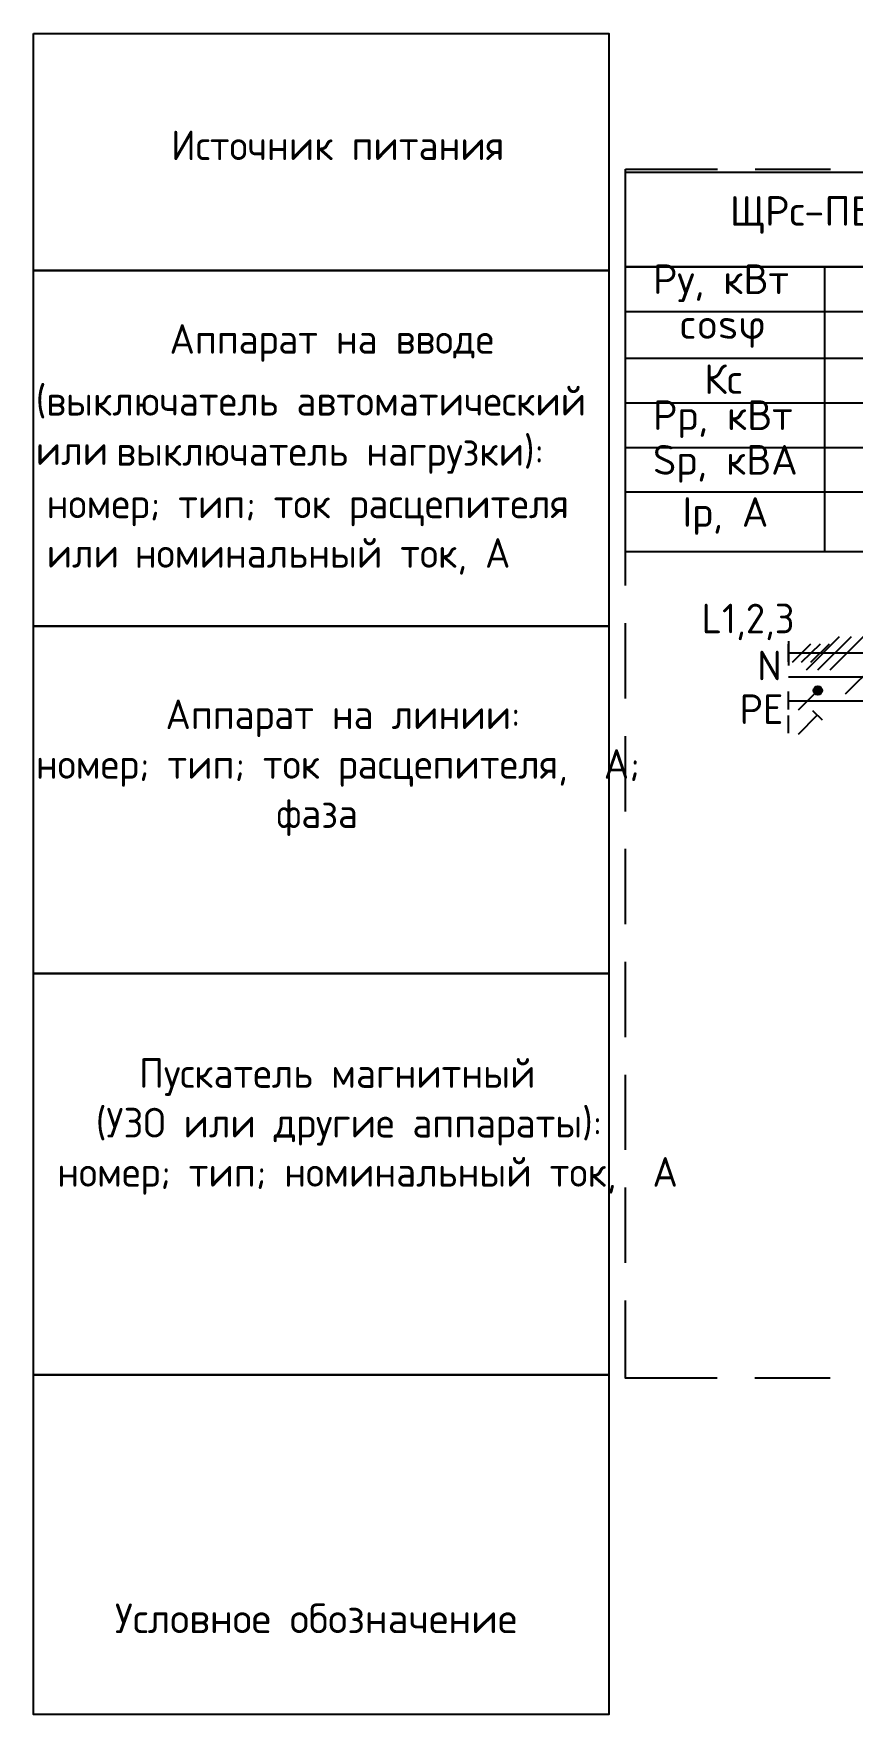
# Model space of a CAD drawing. Header units: millimetres. Extents: x -32 to 417638015, y -35 to 175284279.
# Drawn here: x 416802044 to 416808956, y 175224273 to 175238454 of the extents above; entities that cross this region are included whole.
import ezdxf

# ---------------------------------------------------------------- set-up
doc = ezdxf.new("R2010")
doc.units = ezdxf.units.MM
for name, color, linetype in [('PDF _0', 7, 'Continuous'), ('PDF _4_Однолинейная схема', 7, 'Continuous'), ('PDF _A-ANNO-NOTE', 7, 'Continuous'), ('PDF _пояснения', 7, 'Continuous'), ('PDF _Текст', 7, 'Continuous')]:
    doc.layers.add(name, color=color, linetype=linetype)
doc.styles.add('PDF GOST Common', font='GOST_Common.ttf')
doc.styles.add('PDF ISOCPEUR', font='isocpeur.ttf')

msp = doc.modelspace()

# ---------------------------------------------------------------- linework, layer by layer
at = {"layer": 'PDF _0', "lineweight": 25}
for points in [[(416802044, 175238454), (416806900, 175238454), (416806900, 175224273), (416802044, 175224273)], [(416806904, 175227138), (416802044, 175227138)]]:
    msp.add_lwpolyline(points, close=True, dxfattribs=at)
for points in [[(416807039, 175237311), (416807818, 175237311)], [(416807039, 175236655), (416807039, 175237311)], [(416808136, 175237311), (416808771, 175237311)], [(416807039, 175235703), (416807039, 175236338)], [(416807039, 175234750), (416807039, 175235385)], [(416807039, 175233797), (416807039, 175234432)], [(416807039, 175232845), (416807039, 175233480)], [(416808415, 175233154), (416808415, 175233302)], [(416808449, 175233150), (416808606, 175233306)], [(416808525, 175233150), (416808686, 175233306)], [(416808606, 175233150), (416808762, 175233306)], [(416808415, 175232752), (416808415, 175232904)], [(416808500, 175232748), (416808661, 175232908)], [(416808619, 175232743), (416808699, 175232663)], [(416808415, 175232553), (416808415, 175232701)], [(416808500, 175232544), (416808657, 175232705)], [(416807039, 175231892), (416807039, 175232527)], [(416807039, 175230940), (416807039, 175231575)], [(416807039, 175229987), (416807039, 175230622)], [(416807039, 175229035), (416807039, 175229670)], [(416807039, 175228082), (416807039, 175228717)], [(416807814, 175227109), (416807039, 175227109), (416807039, 175227765)], [(416808767, 175227109), (416808132, 175227109)]]:
    msp.add_lwpolyline(points, dxfattribs=at)
at = {"layer": 'PDF _0', "color": 5, "lineweight": 0}
msp.add_lwpolyline([(416808695, 175232917), (416808623, 175232917), (416808695, 175232917)], dxfattribs=at)
at = {"layer": 'PDF _0', "lineweight": 25}
msp.add_circle((416808663, 175232911), 36, dxfattribs=at)
at = {"layer": 'PDF _0', "color": 5, "transparency": 33554559}
for points in [[(416808627, 175232921), (416808695, 175232917), (416808623, 175232917)], [(416808623, 175232917), (416808695, 175232917), (416808695, 175232917)], [(416808695, 175232917), (416808623, 175232917), (416808699, 175232913)], [(416808623, 175232917), (416808699, 175232913), (416808623, 175232913)], [(416808699, 175232913), (416808623, 175232913), (416808699, 175232908)], [(416808623, 175232913), (416808699, 175232908), (416808623, 175232908)], [(416808699, 175232908), (416808623, 175232908), (416808699, 175232904)], [(416808623, 175232908), (416808699, 175232904), (416808623, 175232904)], [(416808699, 175232904), (416808623, 175232904), (416808695, 175232900)], [(416808623, 175232904), (416808695, 175232900), (416808623, 175232900)], [(416808695, 175232900), (416808623, 175232900), (416808695, 175232896)], [(416808623, 175232900), (416808695, 175232896), (416808623, 175232896)], [(416808695, 175232896), (416808623, 175232896), (416808627, 175232896)], [(416808623, 175232896), (416808695, 175232896), (416808695, 175232896)], [(416808690, 175232930), (416808631, 175232930), (416808627, 175232930)], [(416808690, 175232930), (416808627, 175232930), (416808695, 175232925)], [(416808627, 175232930), (416808695, 175232925), (416808627, 175232925)], [(416808695, 175232925), (416808627, 175232925), (416808695, 175232921)], [(416808627, 175232925), (416808695, 175232921), (416808627, 175232921)], [(416808695, 175232921), (416808627, 175232921), (416808695, 175232917)], [(416808695, 175232896), (416808627, 175232896), (416808695, 175232891)], [(416808627, 175232896), (416808695, 175232891), (416808627, 175232891)], [(416808695, 175232891), (416808627, 175232891), (416808690, 175232887)], [(416808627, 175232891), (416808690, 175232887), (416808627, 175232887)], [(416808690, 175232887), (416808627, 175232887), (416808690, 175232883)], [(416808627, 175232887), (416808690, 175232883), (416808631, 175232883)], [(416808635, 175232938), (416808686, 175232934), (416808631, 175232934)], [(416808686, 175232934), (416808631, 175232934), (416808690, 175232930)], [(416808631, 175232934), (416808690, 175232930), (416808631, 175232930)], [(416808631, 175232930), (416808690, 175232930), (416808690, 175232930)], [(416808686, 175232883), (416808686, 175232883), (416808631, 175232883)], [(416808686, 175232883), (416808631, 175232883), (416808690, 175232883)], [(416808686, 175232883), (416808631, 175232883), (416808686, 175232879)], [(416808631, 175232883), (416808686, 175232879), (416808635, 175232879)], [(416808640, 175232938), (416808686, 175232938), (416808635, 175232938)], [(416808686, 175232938), (416808635, 175232938), (416808686, 175232934)], [(416808686, 175232879), (416808635, 175232879), (416808682, 175232879)], [(416808635, 175232879), (416808682, 175232879), (416808640, 175232879)], [(416808644, 175232942), (416808678, 175232942), (416808640, 175232942)], [(416808678, 175232942), (416808640, 175232942), (416808682, 175232938)], [(416808640, 175232942), (416808682, 175232938), (416808640, 175232938)], [(416808682, 175232938), (416808640, 175232938), (416808686, 175232938)], [(416808682, 175232879), (416808640, 175232879), (416808678, 175232875)], [(416808640, 175232879), (416808678, 175232875), (416808640, 175232875)], [(416808678, 175232875), (416808640, 175232875), (416808674, 175232875)], [(416808640, 175232875), (416808674, 175232875), (416808644, 175232875)], [(416808674, 175232942), (416808648, 175232942), (416808644, 175232942)], [(416808674, 175232942), (416808644, 175232942), (416808678, 175232942)], [(416808674, 175232875), (416808644, 175232875), (416808648, 175232875)], [(416808644, 175232875), (416808674, 175232875), (416808674, 175232875)], [(416808652, 175232947), (416808674, 175232942), (416808648, 175232942)], [(416808648, 175232942), (416808674, 175232942), (416808674, 175232942)], [(416808674, 175232875), (416808648, 175232875), (416808669, 175232870)], [(416808648, 175232875), (416808669, 175232870), (416808652, 175232870)], [(416808657, 175232947), (416808669, 175232947), (416808652, 175232947)], [(416808669, 175232947), (416808652, 175232947), (416808674, 175232942)], [(416808652, 175232870), (416808657, 175232870), (416808665, 175232870)], [(416808652, 175232870), (416808669, 175232870), (416808665, 175232870)], [(416808661, 175232947), (416808665, 175232947), (416808657, 175232947)], [(416808665, 175232947), (416808657, 175232947), (416808669, 175232947)], [(416808657, 175232870), (416808665, 175232870), (416808661, 175232870)]]:
    msp.add_solid(points, dxfattribs=at)
at = {"layer": 'PDF _4_Однолинейная схема', "lineweight": 25}
for points in [[(416808415, 175233328), (416808415, 175233124)], [(416833545, 175233226), (416808416, 175233226)], [(416808415, 175233027), (416809579, 175233027)], [(416808415, 175232824), (416809579, 175232824)]]:
    msp.add_lwpolyline(points, dxfattribs=at)
at = {"layer": 'PDF _4_Однолинейная схема', "color": 1, "lineweight": 25}
for points in [[(416808568, 175233086), (416808847, 175233366)], [(416808665, 175233086), (416808949, 175233366)], [(416808767, 175233086), (416809050, 175233366)], [(416808898, 175232883), (416809152, 175233137)]]:
    msp.add_lwpolyline(points, dxfattribs=at)
at = {"layer": 'PDF _A-ANNO-NOTE', "lineweight": 30}
for points in [[(416802048, 175236456), (416806908, 175236456)], [(416802048, 175233455), (416806908, 175233455)], [(416802048, 175230525), (416806908, 175230525)]]:
    msp.add_lwpolyline(points, dxfattribs=at)
at = {"layer": 'PDF _пояснения', "lineweight": 25}
msp.add_lwpolyline([(416809965, 175237286), (416809965, 175236486), (416807039, 175236486), (416807039, 175237286)], close=True, dxfattribs=at)
for points in [[(416809965, 175234081), (416807039, 175234081), (416807039, 175236486), (416809965, 175236486)], [(416808720, 175236486), (416808720, 175234081)], [(416807039, 175236109), (416809965, 175236109)], [(416807039, 175235715), (416809965, 175235715)], [(416807039, 175235338), (416809965, 175235338)], [(416807039, 175234962), (416809965, 175234962)], [(416807039, 175234589), (416809965, 175234589)]]:
    msp.add_lwpolyline(points, dxfattribs=at)

# ---------------------------------------------------------------- texts
at = {"layer": 'PDF _Текст', "char_height": 250, "attachment_point": 4}
for s, insert, style in [('Источник питания', (416803204, 175237512), 'PDF GOST Common'), ('ЩРс-ПБ3', (416807920, 175236924), 'PDF ISOCPEUR'), ('Ру, кВт', (416807272, 175236348), 'PDF ISOCPEUR'), ('Аппарат на вводе', (416803191, 175235844), 'PDF GOST Common'), ('cosφ', (416807492, 175235966), 'PDF ISOCPEUR'), ('Кс', (416807704, 175235539), 'PDF ISOCPEUR'), ('(выключатель автоматический \\Pили', (416802062, 175235148), 'PDF GOST Common'), ('Рр, кВт', (416807272, 175235201), 'PDF ISOCPEUR'), ('выключатель нагрузки):', (416802741, 175234899), 'PDF GOST Common'), ('Sр, кВА', (416807272, 175234824), 'PDF ISOCPEUR'), ('номер; тип; ток расцепителя \\Pили', (416802154, 175234282), 'PDF GOST Common'), ('Iр, А', (416807522, 175234384), 'PDF ISOCPEUR'), ('номинальный ток, А', (416802898, 175234043), 'PDF GOST Common'), ('L1,2,3', (416807683, 175233490), 'PDF GOST Common'), ('N', (416808153, 175233122), 'PDF GOST Common'), ('PE', (416808005, 175232754), 'PDF GOST Common'), ('Аппарат на линии:', (416803157, 175232677), 'PDF GOST Common'), ('номер; тип; ток расцепителя,  А;', (416802063, 175232258), 'PDF GOST Common'), ('фаза', (416804093, 175231843), 'PDF GOST Common'), ('Пускатель магнитный', (416802933, 175229650), 'PDF GOST Common'), ('(УЗО или другие аппараты):', (416802569, 175229231), 'PDF GOST Common'), ('номер; тип; номинальный ток,  А', (416802243, 175228816), 'PDF GOST Common'), ('Условное обозначение', (416802730, 175225083), 'PDF ISOCPEUR')]:
    msp.add_mtext(s, dxfattribs=dict(at, insert=insert, style=style))

doc.saveas('drawing.dxf')
